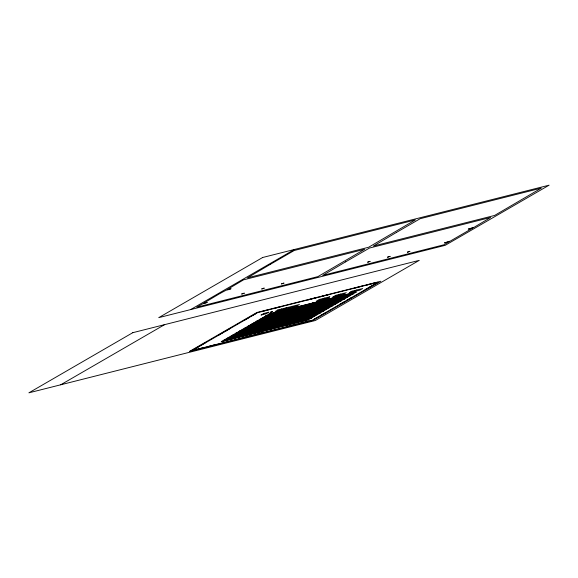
<?xml version="1.0" encoding="UTF-8"?>
<svg xmlns="http://www.w3.org/2000/svg" width="578" height="578" viewBox="0 0 578 578"><rect width="100%" height="100%" fill="white"/><g stroke="black" fill="none" stroke-linecap="round" stroke-linejoin="round"><path stroke-width="0.87" d="M241.712 293.985L244.256 293.176M264.139 288.169L261.632 289L264.139 288.119M387.549 257.167L390.085 256.321M390.042 256.408L387.563 257.196M407.447 252.138L409.975 251.3L407.468 252.181M244.241 293.191L241.741 294.021M60.726 384.789L164.614 324.641M190.588 309.606L294.469 249.465M195.956 349.553L195.501 349.82L203.918 347.544M261.401 311.665L269.81 309.396L269.355 309.656M263.85 313.486L260.996 315.082L266.097 313.796M207.892 346.54L207.437 346.807L215.854 344.531M273.336 308.652L281.746 306.383L281.291 306.643M266.017 313.782L268.871 312.185L263.77 313.478M229.394 338.686L226.619 340.29L221.511 341.584M232.37 336.96L229.589 338.571L224.488 339.857M232.566 336.851L235.34 335.24M235.542 335.124L238.317 333.52L233.216 334.806M238.512 333.405L241.293 331.794L236.185 333.087M241.488 331.678L244.27 330.074M247.239 328.347L244.465 329.959L239.357 331.245M247.442 328.239L250.216 326.628M250.411 326.512L253.193 324.908M253.388 324.793L256.162 323.181L251.062 324.475M256.365 323.066L259.139 321.462M262.116 319.742L259.341 321.346L254.233 322.632M265.092 318.016L262.311 319.627L257.21 320.913M265.288 317.9L268.062 316.296M268.264 316.18L271.039 314.569L265.938 315.863M271.241 314.461L274.015 312.85L268.907 314.136L221.23 341.685L308.724 319.591L356.323 292.034L268.828 314.129M226.699 340.305L274.377 312.756L279.485 311.47M279.203 310.48L281.782 308.992M279.766 311.369L232.081 338.91L226.981 340.204M235.224 337.212L232.45 338.816L237.551 337.53L285.236 309.989M238.201 335.493L235.427 337.097L240.527 335.811M238.396 335.377L241.178 333.766M241.373 333.651L244.147 332.047L249.255 330.753M244.35 331.931L247.124 330.32L252.232 329.034M247.319 330.211L250.101 328.6M253.077 326.881L250.296 328.485L255.404 327.199M253.272 326.765L256.047 325.154M256.249 325.038L259.023 323.434M259.219 323.319L262 321.715L267.101 320.422M262.195 321.599L264.97 319.988M267.946 318.268L265.172 319.872L270.273 318.586M270.923 316.542L268.149 318.153L273.25 316.867M271.118 316.433L273.9 314.822M274.095 314.707L276.869 313.103L281.977 311.809M277.072 312.987L279.846 311.376L284.954 310.09M283.942 309.288L286.522 307.792M240.694 335.832L237.919 337.436L243.02 336.15L290.698 308.609M243.67 334.106L240.889 335.717L245.997 334.431M243.865 333.997L246.64 332.386M246.842 332.271L249.617 330.667L254.725 329.373M249.819 330.551L252.593 328.94L257.694 327.654M252.788 328.824L255.57 327.22M258.539 325.501L255.765 327.105L260.873 325.819M258.742 325.385L261.516 323.774M261.718 323.658L264.493 322.054M264.688 321.939L267.469 320.328L272.57 319.042M267.665 320.219L270.439 318.608M273.416 316.889L270.641 318.492L275.742 317.206M276.392 315.162L273.618 316.773L278.719 315.48M276.587 315.046L279.369 313.442M279.564 313.327L282.339 311.723L287.447 310.429M282.541 311.607L285.315 309.996L290.423 308.71M246.163 334.452L243.389 336.056L248.489 334.77L296.254 307.236L301.355 305.95L298.58 307.554M249.14 332.726L246.358 334.337L251.466 333.051M249.335 332.617L252.109 331.006M252.311 330.891L255.086 329.287L260.194 327.993M255.288 329.171L258.063 327.56L263.163 326.274M258.258 327.444L261.039 325.84M264.009 324.114L261.234 325.725L266.342 324.439M264.211 324.005L266.985 322.394M267.18 322.278L269.962 320.674M270.157 320.559L272.939 318.948L278.04 317.662M273.134 318.832L275.908 317.228M278.885 315.509L276.111 317.112L281.211 315.826M281.862 313.782L279.08 315.393L284.188 314.1M282.057 313.666L284.831 312.062M285.033 311.947L287.808 310.335L292.916 309.049M288.01 310.227L290.785 308.616L295.885 307.33M242.457 337.812L242.001 338.079L250.411 335.804M307.901 299.931L316.311 297.656L315.855 297.923M256.733 331.779L253.959 333.39L248.851 334.676M259.71 330.06L256.935 331.664L251.827 332.957M259.905 329.944L262.687 328.34M262.882 328.225L265.663 326.613L260.555 327.907M265.858 326.498L268.633 324.894L263.532 326.18M268.835 324.778L271.609 323.167M274.586 321.447L271.805 323.059L266.704 324.345M274.781 321.332L277.556 319.728M277.758 319.612L280.532 318.001M280.735 317.886L283.509 316.282L278.401 317.568M283.704 316.166L286.486 314.562M289.455 312.835L286.681 314.446L281.58 315.733M292.432 311.116L289.657 312.72L284.549 314.013M292.634 311L295.409 309.389M295.604 309.281L298.385 307.669L293.277 308.955M254.038 333.398L301.723 305.856L306.824 304.57L304.05 306.174M254.392 334.799L253.937 335.067L262.347 332.791M319.836 296.911L328.246 294.643L327.791 294.903M254.32 333.296L259.428 332.01L262.202 330.399M265.179 328.68L262.405 330.284L257.297 331.577M265.374 328.564L268.156 326.953M268.351 326.845L271.125 325.233L266.024 326.519M271.328 325.118L274.102 323.514L269.001 324.8M274.304 323.398L277.079 321.787M280.055 320.067L277.274 321.671L272.173 322.965M280.251 319.952L283.025 318.348M283.227 318.232L286.002 316.621M286.204 316.506L288.978 314.902L283.87 316.188M289.173 314.786L291.955 313.175M294.925 311.455L292.15 313.066L287.042 314.353M297.901 309.736L295.127 311.34L290.019 312.633M298.096 309.62L300.878 308.009M301.073 307.893L303.855 306.289L298.747 307.575M259.508 332.018L307.193 304.476L312.293 303.183M312.575 303.082L264.897 330.63L259.789 331.916M268.033 328.925L265.259 330.537L270.367 329.25L318.045 301.702M271.01 327.206L268.235 328.817L273.336 327.524M271.212 327.09L273.986 325.486M274.182 325.371L276.963 323.759L282.064 322.473M277.158 323.644L279.933 322.04L285.041 320.754M280.135 321.924L282.909 320.313M285.886 318.594L283.112 320.205L288.212 318.911M286.081 318.478L288.863 316.874M289.058 316.758L291.832 315.147M292.034 315.032L294.809 313.428L299.917 312.142M295.011 313.312L297.786 311.708M300.762 309.981L297.981 311.593L303.089 310.299M303.732 308.262L300.957 309.866L306.065 308.58M303.934 308.146L306.708 306.535M306.904 306.427L309.685 304.816L314.786 303.529M309.88 304.7L312.662 303.096L317.763 301.803M273.502 327.545L270.728 329.157L275.836 327.863L323.514 300.322M276.479 325.826L273.705 327.43L278.806 326.144M276.681 325.71L279.456 324.106M279.651 323.991L282.432 322.38L287.533 321.093M282.628 322.264L285.402 320.66L290.51 319.367M285.604 320.544L288.379 318.933M291.355 317.214L288.574 318.825L293.682 317.532M291.55 317.098L294.332 315.494M294.527 315.378L297.302 313.767M297.504 313.652L300.278 312.048L305.386 310.762M300.473 311.932L303.255 310.328M306.224 308.601L303.45 310.213L308.558 308.919M309.201 306.882L306.427 308.486L311.528 307.2M309.403 306.766L312.178 305.155M312.373 305.047L315.154 303.436L320.255 302.149M315.35 303.32L318.124 301.716L323.232 300.423M322.249 299.606L324.829 298.111M278.972 326.165L276.197 327.777L281.298 326.483L329.063 298.949L334.171 297.663L331.389 299.274M281.948 324.446L279.174 326.05L284.275 324.764M282.143 324.33L284.925 322.719M285.12 322.611L287.895 321L293.003 319.713M288.097 320.884L290.871 319.28L295.979 317.987M291.074 319.164L293.848 317.553M296.825 315.834L294.043 317.438L299.151 316.152M297.02 315.718L299.794 314.114M299.996 313.999L302.771 312.387M302.973 312.272L305.748 310.668L310.848 309.375M305.943 310.552L308.724 308.941M311.694 307.221L308.919 308.833L314.027 307.539M314.67 305.502L311.896 307.106L316.997 305.82M314.873 305.386L317.647 303.775M317.842 303.66L320.624 302.056L325.725 300.77M320.819 301.94L323.593 300.336L328.701 299.043M326.989 298.407L329.85 296.81L319.28 299.483L316.498 301.087L327.076 298.421M335.767 295.351L332.906 296.947L343.484 294.274L346.258 292.67L335.681 295.336M289.549 323.499L286.767 325.103L281.667 326.397M292.519 321.773L289.744 323.384L284.643 324.67M292.721 321.657L295.495 320.053M295.698 319.937L298.472 318.334L293.364 319.62M298.667 318.218L301.449 316.607L296.341 317.9M301.644 316.491L304.418 314.887M307.395 313.16L304.62 314.772L299.512 316.058M307.59 313.052L310.372 311.441M310.567 311.325L313.348 309.721M313.543 309.606L316.318 307.995L311.217 309.288M316.52 307.879L319.294 306.275M322.271 304.555L319.49 306.159L314.389 307.445M325.248 302.829L322.466 304.44L317.365 305.726M325.443 302.713L328.217 301.109M328.42 300.994L331.194 299.382L326.086 300.676M286.854 325.118L334.532 297.569L339.64 296.283L336.858 297.887M337.928 295.647L340.507 294.151M295.018 322.119L292.237 323.723L287.136 325.017M297.988 320.393L295.214 322.004L290.105 323.29M298.19 320.277L300.965 318.673M301.16 318.557L303.941 316.954L298.833 318.24M304.136 316.838L306.918 315.227L301.81 316.52M307.113 315.111L309.887 313.507M312.864 311.78L310.09 313.392L304.982 314.678M313.059 311.672L315.841 310.061M316.036 309.945L318.81 308.341M319.013 308.226L321.787 306.615L316.686 307.908M321.989 306.499L324.764 304.895M327.74 303.168L324.959 304.779L319.858 306.065M330.71 301.449L327.936 303.06L322.835 304.346M330.912 301.333L333.687 299.729M333.889 299.614L336.663 298.002L331.555 299.296M292.324 323.738L340.001 296.189L345.109 294.903M288.957 326.079L288.501 326.339L296.911 324.063M354.393 288.191L362.811 285.915L362.355 286.182M345.384 294.802L297.706 322.343L292.605 323.629M300.849 320.646L298.075 322.249L303.175 320.963L350.853 293.422M303.826 318.919L301.044 320.53L306.152 319.244M304.021 318.81L306.795 317.199M306.997 317.084L309.772 315.48L314.88 314.186M309.967 315.364L312.749 313.753L317.849 312.467M312.944 313.637L315.725 312.033M318.695 310.314L315.92 311.918L321.021 310.632M318.897 310.198L321.671 308.587M321.867 308.471L324.648 306.867M324.843 306.752L327.618 305.141L332.726 303.855M327.82 305.032L330.594 303.421M333.571 301.702L330.797 303.305L335.897 302.019M336.548 299.975L333.766 301.586L338.874 300.293M336.743 299.859L339.517 298.255M339.719 298.14L342.494 296.536L347.602 295.242M342.696 296.42L345.471 294.809L350.571 293.523M352.089 291.196L349.314 292.808L359.884 290.134L362.666 288.53L352.089 291.196L349.596 292.699M306.318 319.266L303.537 320.869L308.645 319.583M309.288 317.539L306.513 319.15L311.621 317.857M309.49 317.423L312.264 315.819M312.467 315.704L315.241 314.1L320.342 312.806M315.436 313.984L318.218 312.373L323.319 311.087M318.413 312.257L321.187 310.653M324.164 308.927L321.39 310.538L326.491 309.252M324.366 308.818L327.141 307.207M327.336 307.091L330.117 305.487M330.313 305.372L333.087 303.761L338.195 302.475M333.289 303.645L336.064 302.041M339.04 300.322L336.266 301.926L341.367 300.639M342.017 298.595L339.235 300.206L344.344 298.913M342.212 298.479L344.987 296.875M345.189 296.76L347.963 295.148L353.071 293.862M348.158 295.04L350.94 293.429L356.041 292.143M354.336 291.507L356.915 290.012M300.892 323.059L300.437 323.326L308.847 321.05M366.329 285.178L374.746 282.902L374.291 283.169M255.678 313.767L250.52 316.484L251.351 316.274M375.975 283.401L376.813 283.184L371.647 285.9M249.19 317.532L244.024 320.248L244.862 320.031M369.486 287.158L370.317 286.948L365.159 289.665M265.851 315.848L353.346 293.761M271.407 314.483L276.508 313.189M304.216 306.196L309.317 304.909M337.025 297.916L342.133 296.622M262.874 317.575L350.376 295.481M259.905 319.294L347.4 297.208M262.679 319.533L267.78 318.247M295.488 311.246L300.596 309.96M328.297 302.966L333.405 301.68M256.928 321.014L344.423 298.927M230.384 328.412L225.225 331.129L226.056 330.919M350.68 298.046L351.518 297.829L346.352 300.546M259.703 321.252L264.811 319.966M292.511 312.973L297.619 311.679M325.327 304.685L330.428 303.399M253.952 322.741L341.454 300.647M250.975 324.46L338.477 302.373M256.531 323.095L261.632 321.801M289.34 314.808L294.448 313.522M322.156 306.528L327.256 305.235M223.896 332.169L218.73 334.886L219.568 334.676M344.192 301.803L345.023 301.593L339.864 304.31M248.005 326.187L335.5 304.093M245.029 327.907L332.523 305.813M242.052 329.626L329.554 307.539M244.826 329.865L249.934 328.579M277.642 321.585L282.743 320.291M310.451 313.298L315.559 312.012M239.082 331.353L326.577 309.259M236.106 333.072L323.601 310.986M241.655 331.707L246.763 330.414M274.471 323.42L279.571 322.134M307.279 315.133L312.38 313.847M233.129 334.792L320.624 312.705M238.678 333.427L243.786 332.14M271.494 325.139L276.595 323.853M304.303 316.86L309.411 315.566M230.152 336.519L317.654 314.425M205.089 343.057L199.93 345.774L200.761 345.565M325.385 312.684L326.223 312.474L321.057 315.191M227.183 338.238L314.678 316.152M229.957 338.477L235.058 337.191M262.766 330.197L267.867 328.904M295.575 321.91L300.683 320.624M224.206 339.965L311.701 317.871M198.601 346.814L193.435 349.531L194.273 349.322M318.897 316.448L319.728 316.238L314.569 318.955M189.447 351.453L313.312 320.248L380.801 281.255L256.935 312.474L189.454 351.431M281.508 283.921L284.029 283.097L281.522 283.906M367.666 262.174L370.187 261.343L367.709 262.13M132.788 332.682L28.9 392.823L315.357 320.501L419.245 260.36L132.788 332.682M262.643 257.499L158.755 317.64L445.212 245.318L549.1 185.177L262.643 257.499M219.748 293.617L203.268 303.428L207.249 302.424L202.184 304.057L196.773 307.193L317.907 276.609L364.689 249.248L243.555 279.831L227.075 289.65L231.056 288.646L229.972 289.267L225.991 290.272L219.748 293.617M270.432 264.269L247.463 277.845L368.598 247.261L415.372 219.907L294.238 250.491L270.432 264.269M257.694 312.604L192.257 350.492L312.554 320.118L377.99 282.23L257.694 312.604M345.695 261.82L322.719 275.388L443.853 244.812L449.265 241.676L444.453 242.89L450.349 241.048L473.071 227.891L468.259 229.112L474.155 227.27L490.635 217.451L369.501 248.034L345.695 261.82M396.378 232.472L373.41 246.047L494.544 215.464L541.319 188.11L420.192 218.694L396.378 232.472M271.017 312.199L270.157 312.344L272.556 311.672L271.017 312.199M277.91 309.938L275.135 311.542L296.644 306.109L299.418 304.505L277.91 309.938"/></g></svg>
